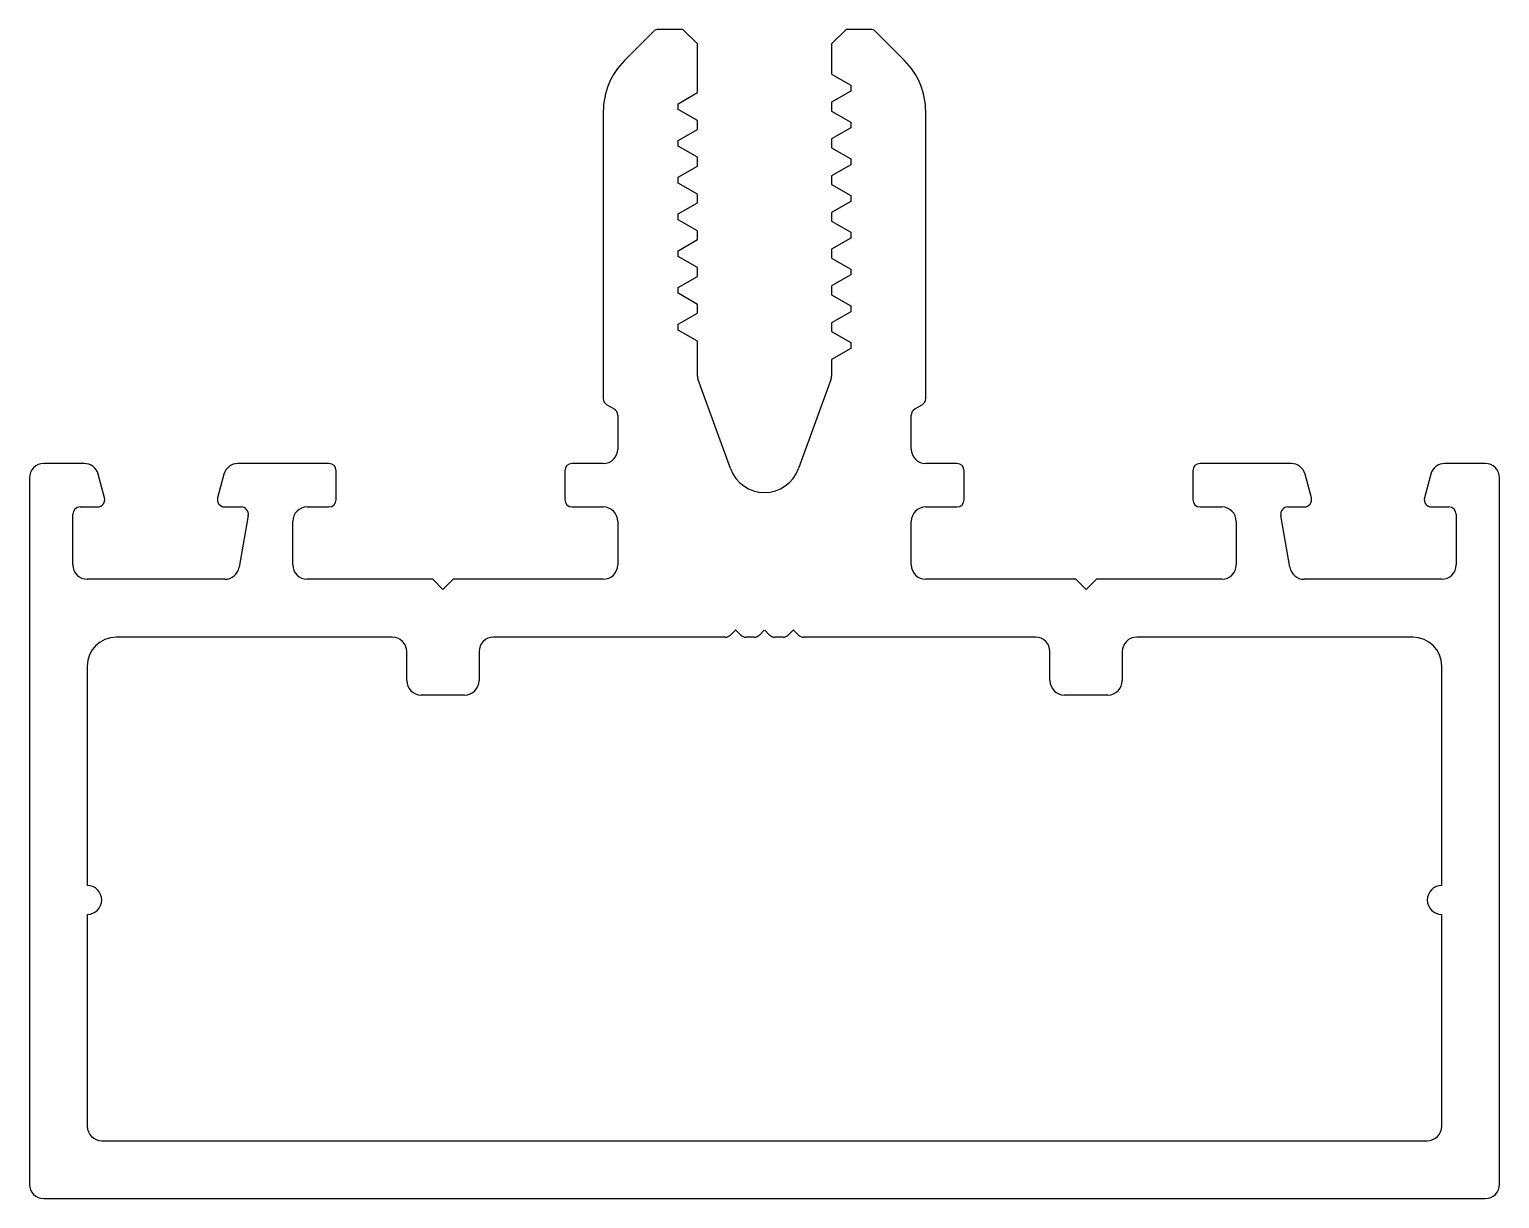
# Model space of a CAD drawing. Extents: x 5.7 to 56.5, y 4.8 to 45.2.
import ezdxf

# ---------------------------------------------------------------- set-up
doc = ezdxf.new("R2010")
doc.units = 0
doc.layers.get('0').update_dxf_attribs({"linetype": 'CONTINUOUS'})

msp = doc.modelspace()

# ---------------------------------------------------------------- linework, layer by layer
for p, q in [((28.243, 45.239), (27.4, 45.239)), ((28.743, 44.739), (28.243, 45.239)), ((33.883, 45.239), (33.383, 44.739)), ((34.726, 45.239), (33.883, 45.239)), ((27.223, 45.166), (26.225, 44.168)), ((28.743, 43.054), (28.743, 44.739)), ((33.383, 44.739), (33.383, 43.689)), ((35.901, 44.168), (34.903, 45.166)), ((33.383, 43.689), (34.047, 43.308)), ((34.047, 43.308), (34.047, 43.105)), ((28.078, 42.673), (28.743, 43.054)), ((28.078, 42.47), (28.078, 42.673)), ((34.047, 43.105), (33.383, 42.724)), ((33.383, 42.724), (33.383, 42.419)), ((25.493, 42.4), (25.493, 32.484)), ((28.743, 42.089), (28.078, 42.47)), ((33.383, 42.419), (34.047, 42.038)), ((36.633, 32.484), (36.633, 42.4)), ((28.078, 41.403), (28.743, 41.784)), ((28.743, 41.784), (28.743, 42.089)), ((34.047, 41.835), (33.383, 41.454)), ((34.047, 42.038), (34.047, 41.835)), ((28.078, 41.2), (28.078, 41.403)), ((28.743, 40.819), (28.078, 41.2)), ((33.383, 41.454), (33.383, 41.149)), ((33.383, 41.149), (34.047, 40.768)), ((28.743, 40.514), (28.743, 40.819)), ((34.047, 40.768), (34.047, 40.565)), ((28.078, 40.133), (28.743, 40.514)), ((28.078, 39.93), (28.078, 40.133)), ((34.047, 40.565), (33.383, 40.184)), ((33.383, 40.184), (33.383, 39.879)), ((28.743, 39.549), (28.078, 39.93)), ((33.383, 39.879), (34.047, 39.498)), ((28.078, 38.863), (28.743, 39.244)), ((28.743, 39.244), (28.743, 39.549)), ((34.047, 39.295), (33.383, 38.914)), ((34.047, 39.498), (34.047, 39.295)), ((28.078, 38.66), (28.078, 38.863)), ((28.743, 38.279), (28.078, 38.66)), ((33.383, 38.914), (33.383, 38.609)), ((33.383, 38.609), (34.047, 38.228)), ((28.743, 37.974), (28.743, 38.279)), ((34.047, 38.228), (34.047, 38.025)), ((28.078, 37.593), (28.743, 37.974)), ((28.078, 37.39), (28.078, 37.593)), ((34.047, 38.025), (33.383, 37.644)), ((33.383, 37.644), (33.383, 37.339)), ((28.743, 37.009), (28.078, 37.39)), ((33.383, 37.339), (34.047, 36.958)), ((28.078, 36.323), (28.743, 36.704)), ((28.743, 36.704), (28.743, 37.009)), ((34.047, 36.755), (33.383, 36.374)), ((34.047, 36.958), (34.047, 36.755)), ((28.078, 36.12), (28.078, 36.323)), ((28.743, 35.739), (28.078, 36.12)), ((33.383, 36.374), (33.383, 36.069)), ((33.383, 36.069), (34.047, 35.688)), ((28.743, 35.434), (28.743, 35.739)), ((34.047, 35.688), (34.047, 35.485)), ((28.078, 35.053), (28.743, 35.434)), ((28.078, 34.85), (28.078, 35.053)), ((34.047, 35.485), (33.383, 35.104)), ((33.383, 35.104), (33.383, 34.799)), ((28.743, 34.469), (28.078, 34.85)), ((33.383, 34.799), (34.047, 34.418)), ((28.743, 33.253), (28.743, 34.469)), ((34.047, 34.215), (33.383, 33.834)), ((34.047, 34.418), (34.047, 34.215)), ((33.383, 33.834), (33.383, 33.253)), ((29.888, 30.062), (28.758, 33.167)), ((33.368, 33.167), (32.238, 30.062)), ((25.618, 32.267), (25.868, 32.123)), ((36.258, 32.123), (36.508, 32.267)), ((25.993, 31.906), (25.993, 30.739)), ((36.133, 30.739), (36.133, 31.906)), ((7.557, 30.239), (6.163, 30.239)), ((16.013, 30.239), (12.869, 30.239)), ((16.263, 28.989), (16.263, 29.989)), ((24.163, 29.989), (24.163, 28.989)), ((25.493, 30.239), (24.413, 30.239)), ((37.713, 30.239), (36.633, 30.239)), ((37.963, 28.989), (37.963, 29.989)), ((45.863, 29.989), (45.863, 28.989)), ((49.257, 30.239), (46.113, 30.239)), ((55.963, 30.239), (54.569, 30.239)), ((5.663, 29.739), (5.663, 5.339)), ((8.258, 29.054), (8.04, 29.869)), ((12.386, 29.869), (12.168, 29.054)), ((49.958, 29.054), (49.74, 29.869)), ((54.086, 29.869), (53.868, 29.054)), ((56.463, 5.339), (56.463, 29.739)), ((7.163, 26.739), (7.163, 28.489)), ((7.413, 28.739), (8.017, 28.739)), ((12.409, 28.739), (12.978, 28.739)), ((15.263, 28.739), (16.013, 28.739)), ((24.413, 28.739), (25.493, 28.739)), ((36.633, 28.739), (37.713, 28.739)), ((46.113, 28.739), (46.863, 28.739)), ((49.148, 28.739), (49.717, 28.739)), ((54.109, 28.739), (54.713, 28.739)), ((54.963, 28.489), (54.963, 26.739)), ((13.224, 28.446), (12.908, 26.652)), ((14.763, 26.739), (14.763, 28.239)), ((25.993, 28.239), (25.993, 26.739)), ((36.133, 26.739), (36.133, 28.239)), ((47.363, 28.239), (47.363, 26.739)), ((49.218, 26.652), (48.902, 28.446)), ((12.415, 26.239), (7.663, 26.239)), ((19.597, 26.239), (15.263, 26.239)), ((19.95, 25.886), (19.597, 26.239)), ((20.304, 26.239), (19.95, 25.886)), ((25.493, 26.239), (20.304, 26.239)), ((41.822, 26.239), (36.633, 26.239)), ((42.175, 25.886), (41.822, 26.239)), ((42.529, 26.239), (42.175, 25.886)), ((46.863, 26.239), (42.529, 26.239)), ((54.463, 26.239), (49.711, 26.239)), ((30.057, 24.484), (29.886, 24.312)), ((30.24, 24.312), (30.069, 24.484)), ((31.057, 24.484), (30.886, 24.312)), ((31.24, 24.312), (31.069, 24.484)), ((32.057, 24.484), (31.886, 24.312)), ((32.24, 24.312), (32.069, 24.484)), ((18.2, 24.239), (8.663, 24.239)), ((29.709, 24.239), (21.7, 24.239)), ((30.709, 24.239), (30.417, 24.239)), ((31.709, 24.239), (31.416, 24.239)), ((40.425, 24.239), (32.416, 24.239)), ((53.463, 24.239), (43.925, 24.239)), ((18.7, 22.739), (18.7, 23.739)), ((21.2, 23.739), (21.2, 22.739)), ((40.925, 22.739), (40.925, 23.739)), ((43.425, 23.739), (43.425, 22.739)), ((7.663, 23.239), (7.663, 15.658)), ((54.463, 15.658), (54.463, 23.239)), ((20.7, 22.239), (19.2, 22.239)), ((42.925, 22.239), (41.425, 22.239)), ((7.663, 14.658), (7.663, 7.339)), ((54.463, 7.339), (54.463, 14.658)), ((8.163, 6.839), (53.963, 6.839)), ((6.163, 4.839), (55.963, 4.839))]:
    msp.add_line(p, q)
for centre, radius, start, end in [((27.4, 44.989), 0.25, 90, 135), ((34.726, 44.989), 0.25, 45, 90), ((27.993, 42.4), 2.5, 135, 180), ((34.133, 42.4), 2.5, 360, 45), ((28.993, 33.253), 0.25, 180, 200), ((33.133, 33.253), 0.25, 340, 360), ((25.743, 32.484), 0.25, 180, 240), ((25.743, 31.906), 0.25, 0, 60), ((36.383, 31.906), 0.25, 120, 180), ((36.383, 32.484), 0.25, 300, 360), ((25.493, 30.739), 0.5, 270, 0), ((36.633, 30.739), 0.5, 180, 270), ((6.163, 29.739), 0.5, 90, 180), ((7.557, 29.739), 0.5, 15, 90), ((12.869, 29.739), 0.5, 90, 165), ((16.013, 29.989), 0.25, 0, 90), ((24.413, 29.989), 0.25, 90, 180), ((31.063, 30.489), 1.25, 200, 340), ((37.713, 29.989), 0.25, 0, 90), ((46.113, 29.989), 0.25, 90, 180), ((49.257, 29.739), 0.5, 15, 90), ((54.569, 29.739), 0.5, 90, 165), ((55.963, 29.739), 0.5, 0, 90), ((8.017, 28.989), 0.25, 270, 15), ((12.409, 28.989), 0.25, 165, 270), ((16.013, 28.989), 0.25, 270.0001, 0), ((24.413, 28.989), 0.25, 180, 270), ((37.713, 28.989), 0.25, 270, 0), ((46.113, 28.989), 0.25, 180, 269.9999), ((49.717, 28.989), 0.25, 270, 15), ((54.109, 28.989), 0.25, 165, 270), ((7.413, 28.489), 0.25, 90, 180), ((12.978, 28.489), 0.25, 350, 90), ((15.263, 28.239), 0.5, 90.0001, 180), ((25.493, 28.239), 0.5, 360, 90), ((36.633, 28.239), 0.5, 90, 180), ((46.863, 28.239), 0.5, 360, 89.9999), ((49.148, 28.489), 0.25, 90, 190), ((54.713, 28.489), 0.25, 0, 90), ((7.663, 26.739), 0.5, 180, 270), ((12.415, 26.739), 0.5, 270, 350), ((15.263, 26.739), 0.5, 180, 270), ((25.493, 26.739), 0.5, 270, 0), ((36.633, 26.739), 0.5, 180, 270), ((46.863, 26.739), 0.5, 270, 0), ((49.711, 26.739), 0.5, 190, 270), ((54.463, 26.739), 0.5, 270, 360), ((20.304, 25.989), 0.25, 90, 90.0135), ((41.822, 25.989), 0.25, 89.9865, 90), ((30.063, 24.478), 0.008, 45, 135), ((31.063, 24.478), 0.008, 45, 135), ((32.063, 24.478), 0.008, 45, 135), ((8.663, 23.239), 1, 90, 180), ((18.2, 23.739), 0.5, 0, 90), ((21.7, 23.739), 0.5, 90, 180), ((29.709, 24.489), 0.25, 270, 315), ((30.417, 24.489), 0.25, 225, 270), ((30.709, 24.489), 0.25, 270, 315), ((31.416, 24.489), 0.25, 225, 270), ((31.709, 24.489), 0.25, 270, 315), ((32.416, 24.489), 0.25, 225, 270), ((40.425, 23.739), 0.5, 0, 90), ((43.925, 23.739), 0.5, 90, 180), ((53.463, 23.239), 1, 360, 90), ((19.2, 22.739), 0.5, 180, 270), ((20.7, 22.739), 0.5, 270, 0), ((41.425, 22.739), 0.5, 180, 270), ((42.925, 22.739), 0.5, 270, 0), ((7.663, 15.158), 0.5, 270, 90), ((54.463, 15.158), 0.5, 90, 270), ((8.163, 7.339), 0.5, 180, 270), ((53.963, 7.339), 0.5, 270, 0), ((6.163, 5.339), 0.5, 180, 270), ((55.963, 5.339), 0.5, 270, 360)]:
    msp.add_arc(centre, radius, start, end)

doc.saveas('drawing.dxf')
